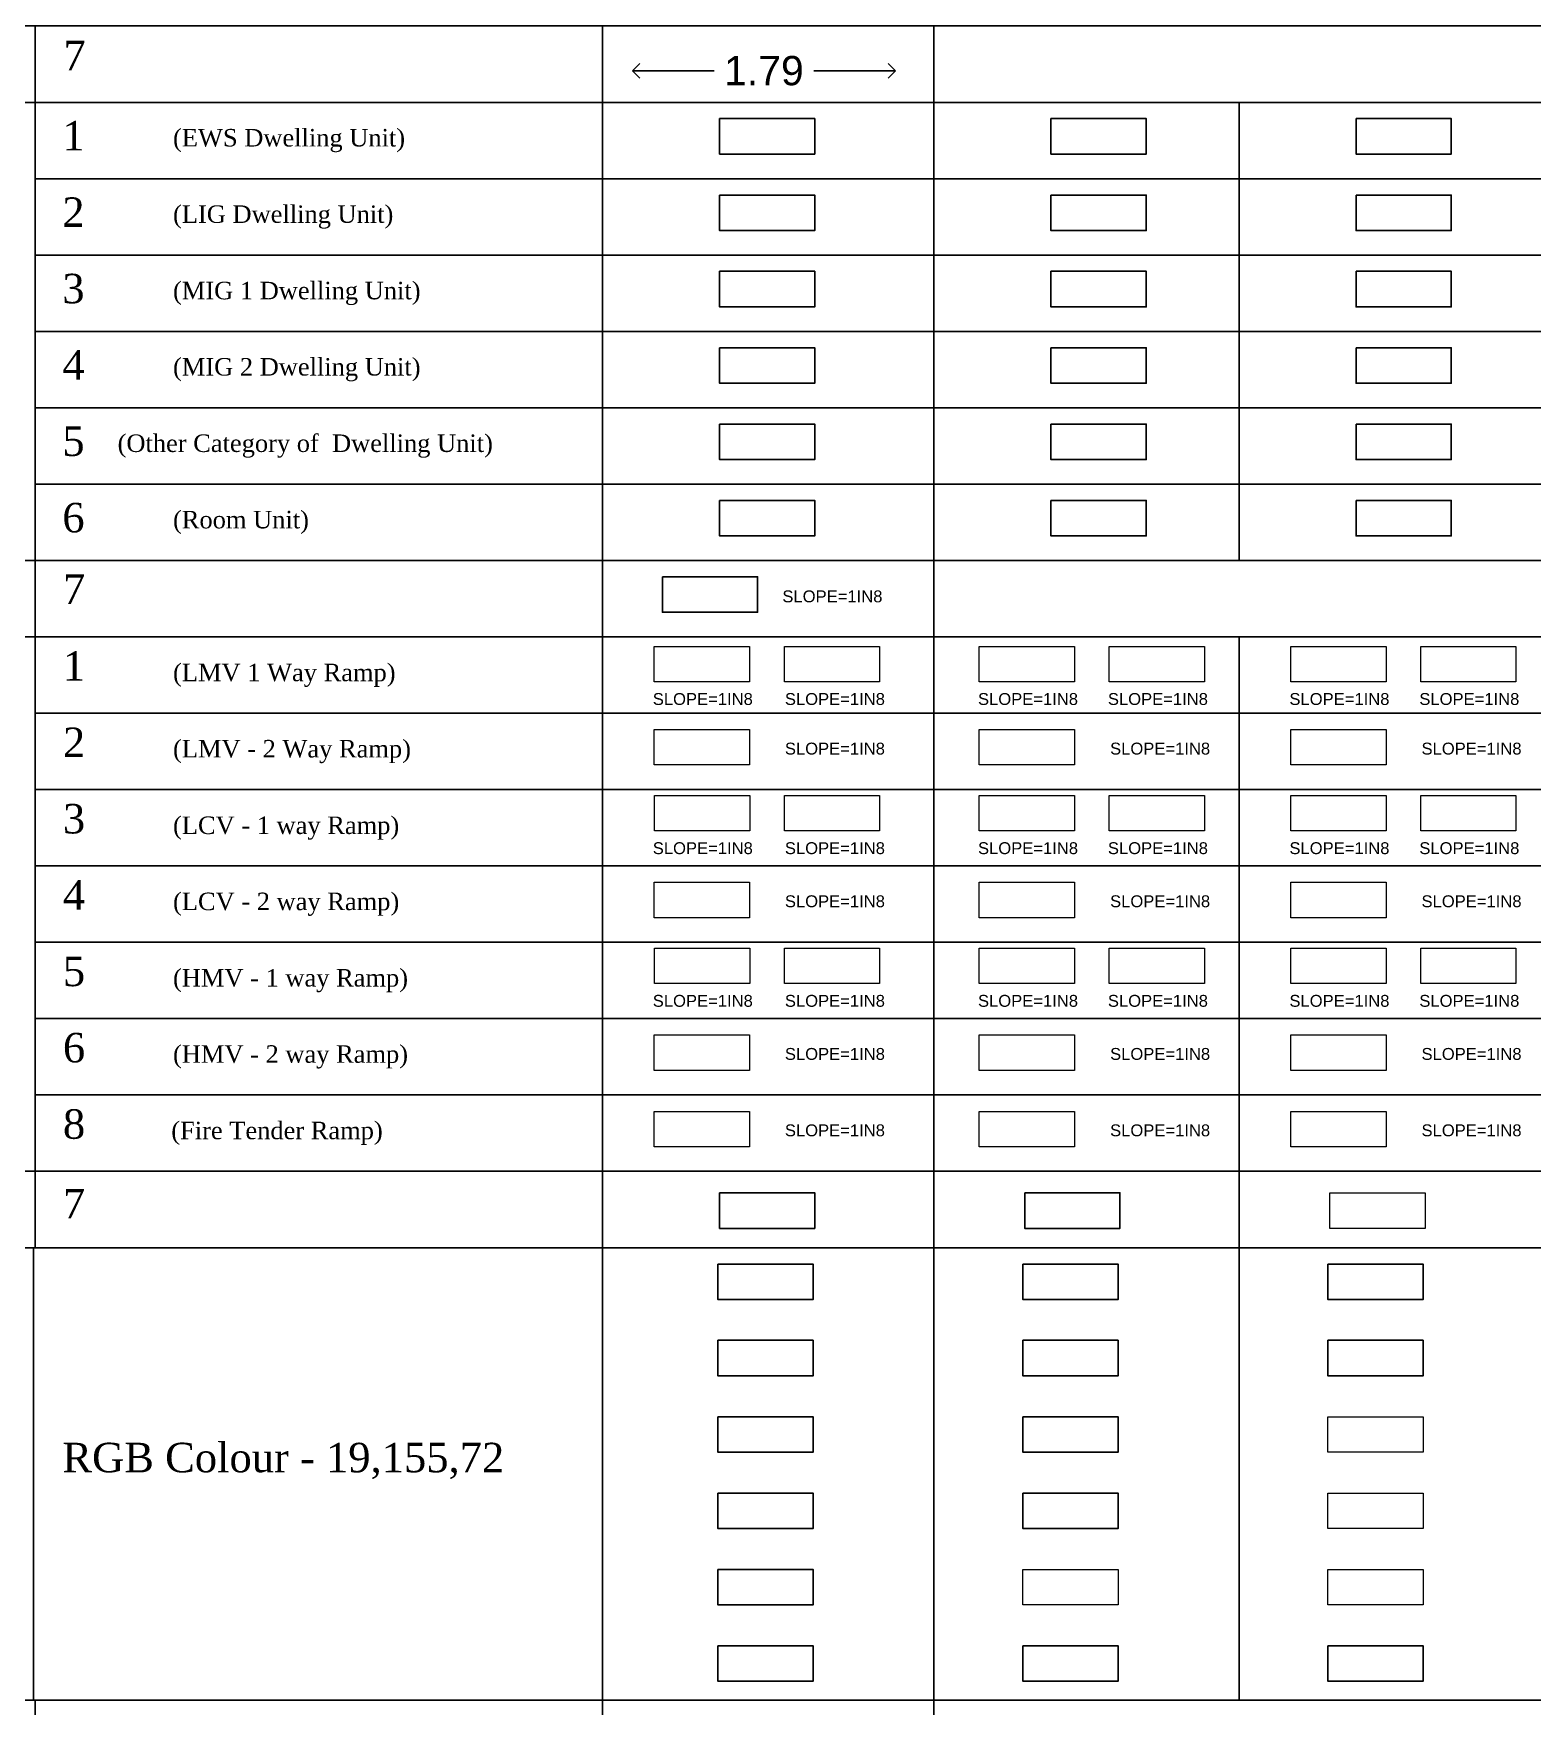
# Model space of a CAD drawing. Header units: millimetres. Extents: x -9481 to -9286, y 28723 to 28853.
# Drawn here: x -9461.74 to -9451.52, y 28777.19 to 28788.59 of the extents above; entities that cross this region are included whole.
import ezdxf

# ---------------------------------------------------------------- set-up
doc = ezdxf.new("R2010")
doc.units = ezdxf.units.MM
doc.header["$PDMODE"] = 34
doc.header["$PDSIZE"] = -15
doc.linetypes.add('CONTINULUS', pattern=[0])
for name, color, linetype, plot in [('BLK_1_DA_RAMP_1', 7, 'Continuous', False), ('BLK_1_FLR_0_ROOM_6_LIGHT_VENTILATION_6', 7, 'Continuous', False), ('BLK_1_FLR_1_ROOM_4_LIGHT_VENTILATION_4', 25, 'Continuous', False), ('BLK_1_FLR_1_ROOM_6_LIGHT_VENTILATION_6', 7, 'Continuous', False), ('BLK_1_FLR_2_ROOM_2_LIGHT_VENTILATION_2', 25, 'Continuous', False), ('BLK_1_FLR_2_ROOM_6_LIGHT_VENTILATION_6', 7, 'Continuous', False)]:
    doc.layers.add(name, color=color, linetype=linetype, plot=plot)
for name, color, linetype in [('BLK_1_FLR_0_COURTYARD_INNER', 7, 'Continuous'), ('BLK_1_FLR_0_ROOM_1_LIGHT_VENTILATION_1', 7, 'Continuous'), ('BLK_1_FLR_0_ROOM_2_LIGHT_VENTILATION_2', 7, 'Continuous'), ('BLK_1_FLR_0_ROOM_3_LIGHT_VENTILATION_3', 7, 'Continuous'), ('BLK_1_FLR_0_ROOM_4_LIGHT_VENTILATION_4', 7, 'Continuous'), ('BLK_1_FLR_0_ROOM_5_LIGHT_VENTILATION_5', 7, 'Continuous'), ('BLK_1_FLR_0_UNITFA', 7, 'Continuous'), ('BLK_1_FLR_1_COURTYARD_INNER', 7, 'Continuous'), ('BLK_1_FLR_1_ROOM_1_LIGHT_VENTILATION_1', 7, 'Continuous'), ('BLK_1_FLR_1_ROOM_2_LIGHT_VENTILATION_2', 7, 'Continuous'), ('BLK_1_FLR_1_ROOM_3_LIGHT_VENTILATION_3', 7, 'Continuous'), ('BLK_1_FLR_1_UNITFA', 7, 'Continuous'), ('BLK_1_FLR_2_ROOM_1_LIGHT_VENTILATION_1', 7, 'Continuous'), ('BLK_1_FLR_2_UNITFA', 7, 'Continuous'), ('DIST_EXIT', 7, 'Continuous')]:
    doc.layers.add(name, color=color, linetype=linetype)
for name, color, linetype, lineweight in [('BLK_1_FLR_0_VEHICLERAMP_1', 7, 'Continuous', 0), ('BLK_1_FLR_0_VEHICLERAMP_2', 7, 'Continuous', 0), ('BLK_1_FLR_1_ROOM_5_LIGHT_VENTILATION_5', 7, 'Continuous', 0), ('BLK_1_FLR_1_VEHICLERAMP_1', 7, 'Continuous', 0), ('BLK_1_FLR_1_VEHICLERAMP_2', 7, 'Continuous', 0), ('BLK_1_FLR_2_COURTYARD_INNER', 7, 'Continuous', 0), ('BLK_1_FLR_2_ROOM_3_LIGHT_VENTILATION_3', 9, 'Continuous', 20), ('BLK_1_FLR_2_ROOM_4_LIGHT_VENTILATION_4', 9, 'Continuous', 20), ('BLK_1_FLR_2_ROOM_5_LIGHT_VENTILATION_5', 7, 'Continuous', 0), ('BLK_1_FLR_2_VEHICLERAMP_1', 7, 'Continuous', 0), ('BLK_1_FLR_2_VEHICLERAMP_2', 7, 'Continuous', 0), ('PLAN', 7, 'Continuous', 40)]:
    doc.layers.add(name, color=color, linetype=linetype, lineweight=lineweight)
doc.styles.add('Arial', font='arial.ttf', dxfattribs={"height": 0.2})
doc.styles.add('MtXpl_Georgia', font='georgiab.ttf')
doc.styles.get("Standard").update_dxf_attribs({"font": 'arial.ttf', "height": 0.25})
doc.styles.add('style2', font='arial.ttf', dxfattribs={"height": 0.3})
doc.dimstyles.new('INT DIM', dxfattribs={"dimtxt": 0.3, "dimasz": 0.1, "dimexe": 0.18, "dimexo": 0.0625, "dimgap": 0.09, "dimtad": 0, "dimzin": 0, "dimdsep": 46, "dimtxsty": 'style2', "dimblk": 'OPEN90', "dimcen": 0.09, "dimse1": 1, "dimse2": 1, "dimclrd": 250, "dimclrt": 256, "dimadec": 0, "dimazin": 0, "dimtfac": 1, "dimtofl": 0, "dimtmove": 0, "dimatfit": 3, "dimfxl": 0.18, "dimtolj": 1, "dimtzin": 0, "dimlwd": -1, "dimarcsym": 0})

# ---------------------------------------------------------------- blocks, each defined once
blk = doc.blocks.new('_Open90')
at = {"layer": 'PLAN', "color": 0, "lineweight": -2}
for p, q in [((0, 0), (-1, 0)), ((-0.5, 0.5), (0, 0)), ((0, 0), (-0.5, -0.5))]:
    blk.add_line(p, q, dxfattribs=at)
blk = doc.blocks.new('*D36')
at = {"layer": 'Defpoints', "color": 0, "linetype": 'CONTINULUS', "ltscale": 0.05, "transparency": 16777216}
for p in [(-9457.659, 28788.476), (-9455.864, 28788.476), (-9455.864, 28788.34)]:
    blk.add_point(p, dxfattribs=at)
at = {"layer": 'DIST_EXIT', "color": 250, "ltscale": 0.05, "transparency": 16777216}
for p, q in [((-9457.559, 28788.34), (-9457.102, 28788.34)), ((-9455.964, 28788.34), (-9456.421, 28788.34))]:
    blk.add_line(p, q, dxfattribs=at)
at = {"layer": 'DIST_EXIT', "color": 250, "linetype": 'CONTINULUS', "ltscale": 0.05, "transparency": 16777216, "xscale": 0.1, "yscale": 0.1, "zscale": 0.1, "rotation": 180}
blk.add_blockref('_Open90', (-9457.659, 28788.34), dxfattribs=at)
at = {"layer": 'DIST_EXIT', "color": 250, "linetype": 'CONTINULUS', "ltscale": 0.05, "transparency": 16777216, "xscale": 0.1, "yscale": 0.1, "zscale": 0.1}
blk.add_blockref('_Open90', (-9455.864, 28788.34), dxfattribs=at)
at = {"layer": 'DIST_EXIT', "linetype": 'CONTINULUS', "ltscale": 0.05, "transparency": 16777216, "insert": (-9456.762, 28788.34), "char_height": 0.2, "attachment_point": 5, "style": 'Arial', "bg_fill": 3, "box_fill_scale": 1.1, "bg_fill_color": 256, "bg_fill_true_color": 13158600, "bg_fill_transparency": 0}
blk.add_mtext('\\A1;1.79', dxfattribs=at)

msp = doc.modelspace()

# ---------------------------------------------------------------- linework, layer by layer
for p, q in [((-9461.732, 28788.646), (-9461.732, 28788.124)), ((-9457.862, 28788.646), (-9457.862, 28788.125)), ((-9455.602, 28788.646), (-9455.602, 28788.125)), ((-9461.732, 28788.125), (-9461.732, 28785.001)), ((-9457.862, 28788.125), (-9457.862, 28787.604)), ((-9455.602, 28788.125), (-9455.602, 28787.604)), ((-9453.521, 28788.125), (-9453.521, 28787.604)), ((-9457.862, 28787.604), (-9457.862, 28787.084)), ((-9455.602, 28787.604), (-9455.602, 28787.084)), ((-9453.521, 28787.604), (-9453.521, 28787.084)), ((-9457.862, 28787.084), (-9457.862, 28786.563)), ((-9455.602, 28787.084), (-9455.602, 28786.563)), ((-9453.521, 28787.084), (-9453.521, 28786.563)), ((-9457.862, 28786.563), (-9457.862, 28786.042)), ((-9455.602, 28786.563), (-9455.602, 28786.042)), ((-9453.521, 28786.563), (-9453.521, 28786.042)), ((-9457.862, 28786.042), (-9457.862, 28785.522)), ((-9455.602, 28786.042), (-9455.602, 28785.522)), ((-9453.521, 28786.042), (-9453.521, 28785.522)), ((-9457.862, 28785.522), (-9457.862, 28785.001)), ((-9455.602, 28785.522), (-9455.602, 28785.001)), ((-9453.521, 28785.522), (-9453.521, 28785.001)), ((-9461.732, 28785.001), (-9461.732, 28784.479)), ((-9457.862, 28785.001), (-9457.862, 28784.481)), ((-9455.602, 28785.001), (-9455.602, 28784.481)), ((-9461.732, 28784.481), (-9461.732, 28783.958)), ((-9457.862, 28784.481), (-9457.862, 28783.96)), ((-9455.602, 28784.481), (-9455.602, 28783.96)), ((-9453.521, 28784.481), (-9453.521, 28783.96)), ((-9461.732, 28783.96), (-9461.732, 28783.438)), ((-9457.862, 28783.96), (-9457.862, 28783.439)), ((-9455.602, 28783.96), (-9455.602, 28783.439)), ((-9453.521, 28783.96), (-9453.521, 28783.439)), ((-9461.732, 28783.439), (-9461.732, 28782.917)), ((-9457.862, 28783.439), (-9457.862, 28782.919)), ((-9455.602, 28783.439), (-9455.602, 28782.919)), ((-9453.521, 28783.439), (-9453.521, 28782.919)), ((-9461.732, 28782.919), (-9461.732, 28782.396)), ((-9457.862, 28782.919), (-9457.862, 28782.398)), ((-9455.602, 28782.919), (-9455.602, 28782.398)), ((-9453.521, 28782.919), (-9453.521, 28782.398)), ((-9461.732, 28782.398), (-9461.732, 28781.876)), ((-9457.862, 28782.398), (-9457.862, 28781.877)), ((-9455.602, 28782.398), (-9455.602, 28781.877)), ((-9453.521, 28782.398), (-9453.521, 28781.877)), ((-9461.732, 28781.877), (-9461.732, 28781.355)), ((-9457.862, 28781.877), (-9457.862, 28781.357)), ((-9455.602, 28781.877), (-9455.602, 28781.357)), ((-9453.521, 28781.877), (-9453.521, 28781.357)), ((-9461.732, 28781.357), (-9461.732, 28780.834)), ((-9457.862, 28781.357), (-9457.862, 28780.836)), ((-9455.602, 28781.357), (-9455.602, 28780.836)), ((-9453.521, 28781.357), (-9453.521, 28780.836)), ((-9461.732, 28780.836), (-9461.732, 28780.314)), ((-9457.862, 28780.836), (-9457.862, 28780.315)), ((-9455.602, 28780.836), (-9455.602, 28780.315)), ((-9453.521, 28780.836), (-9453.521, 28780.315)), ((-9461.744, 28780.315), (-9461.744, 28777.23)), ((-9457.862, 28780.315), (-9457.862, 28777.23)), ((-9455.602, 28780.315), (-9455.602, 28779.795)), ((-9455.602, 28780.315), (-9455.602, 28777.23)), ((-9453.521, 28780.315), (-9453.521, 28779.795)), ((-9453.521, 28780.315), (-9453.521, 28777.23)), ((-9455.602, 28779.795), (-9455.602, 28779.274)), ((-9453.521, 28779.795), (-9453.521, 28779.274)), ((-9461.732, 28777.23), (-9461.732, 28776.708)), ((-9457.862, 28777.23), (-9457.862, 28776.709)), ((-9455.602, 28777.23), (-9455.602, 28776.709))]:
    msp.add_line(p, q)
for points in [[(-9481.258, 28788.646), (-9442.23, 28788.646), (-9442.23, 28788.125), (-9481.258, 28788.125), (-9481.258, 28788.646)], [(-9481.258, 28785.001), (-9442.23, 28785.001), (-9442.23, 28784.481), (-9481.258, 28784.481), (-9481.258, 28785.001)], [(-9481.258, 28780.315), (-9481.258, 28780.836), (-9442.23, 28780.836), (-9442.23, 28780.315)], [(-9481.258, 28780.315), (-9442.23, 28780.315), (-9442.23, 28777.23), (-9481.258, 28777.23)], [(-9481.258, 28777.23), (-9442.23, 28777.23), (-9442.23, 28776.709), (-9481.258, 28776.709), (-9481.258, 28777.23)]]:
    msp.add_lwpolyline(points, close=True)
for points in [[(-9481.258, 28785.001), (-9481.258, 28788.125), (-9442.23, 28788.125), (-9442.23, 28787.604), (-9461.732, 28787.604)], [(-9461.732, 28787.604), (-9442.23, 28787.604), (-9442.23, 28787.084), (-9461.732, 28787.084)], [(-9461.732, 28787.084), (-9442.23, 28787.084), (-9442.23, 28786.563), (-9461.732, 28786.563)], [(-9461.732, 28786.563), (-9442.23, 28786.563), (-9442.23, 28786.042), (-9461.732, 28786.042)], [(-9461.732, 28786.042), (-9442.23, 28786.042), (-9442.23, 28785.522), (-9461.732, 28785.522)], [(-9461.732, 28785.522), (-9442.23, 28785.522), (-9442.23, 28785.001), (-9481.258, 28785.001)], [(-9481.258, 28783.96), (-9481.258, 28784.481), (-9442.23, 28784.481), (-9442.23, 28783.96), (-9461.732, 28783.96)], [(-9461.732, 28783.96), (-9442.23, 28783.96), (-9442.23, 28783.439), (-9461.732, 28783.439)], [(-9461.732, 28783.439), (-9442.23, 28783.439), (-9442.23, 28782.919), (-9461.732, 28782.919)], [(-9461.732, 28782.919), (-9442.23, 28782.919), (-9442.23, 28782.398), (-9461.732, 28782.398)], [(-9461.732, 28782.398), (-9442.23, 28782.398), (-9442.23, 28781.877), (-9461.732, 28781.877)], [(-9461.732, 28781.877), (-9442.23, 28781.877), (-9442.23, 28781.357), (-9461.732, 28781.357)], [(-9461.732, 28781.357), (-9442.23, 28781.357), (-9442.23, 28780.836), (-9481.258, 28780.836), (-9481.258, 28781.357), (-9481.258, 28781.357)]]:
    msp.add_lwpolyline(points)
at = {"layer": 'BLK_1_DA_RAMP_1'}
msp.add_lwpolyline([(-9457.454, 28784.89), (-9456.805, 28784.89), (-9456.805, 28784.648), (-9457.454, 28784.648)], close=True, dxfattribs=at)
at = {"layer": 'BLK_1_FLR_0_COURTYARD_INNER', "color": 7}
msp.add_lwpolyline([(-9457.064, 28780.69), (-9456.415, 28780.69), (-9456.415, 28780.447), (-9457.064, 28780.447)], close=True, dxfattribs=at)
at = {"layer": 'BLK_1_FLR_0_ROOM_1_LIGHT_VENTILATION_1', "color": 114}
msp.add_lwpolyline([(-9457.076, 28780.204), (-9456.427, 28780.204), (-9456.427, 28779.962), (-9457.076, 28779.962)], close=True, dxfattribs=at)
at = {"layer": 'BLK_1_FLR_0_ROOM_2_LIGHT_VENTILATION_2', "color": 114}
msp.add_lwpolyline([(-9457.076, 28779.684), (-9456.427, 28779.684), (-9456.427, 28779.441), (-9457.076, 28779.441)], close=True, dxfattribs=at)
at = {"layer": 'BLK_1_FLR_0_ROOM_3_LIGHT_VENTILATION_3', "color": 114}
msp.add_lwpolyline([(-9457.076, 28779.163), (-9456.427, 28779.163), (-9456.427, 28778.921), (-9457.076, 28778.921)], close=True, dxfattribs=at)
at = {"layer": 'BLK_1_FLR_0_ROOM_4_LIGHT_VENTILATION_4', "color": 114}
msp.add_lwpolyline([(-9457.076, 28778.642), (-9456.427, 28778.642), (-9456.427, 28778.4), (-9457.076, 28778.4)], close=True, dxfattribs=at)
at = {"layer": 'BLK_1_FLR_0_ROOM_5_LIGHT_VENTILATION_5', "color": 114}
msp.add_lwpolyline([(-9457.076, 28778.122), (-9456.427, 28778.122), (-9456.427, 28777.879), (-9457.076, 28777.879)], close=True, dxfattribs=at)
at = {"layer": 'BLK_1_FLR_0_ROOM_6_LIGHT_VENTILATION_6', "color": 114}
msp.add_lwpolyline([(-9457.076, 28777.601), (-9456.427, 28777.601), (-9456.427, 28777.359), (-9457.076, 28777.359)], close=True, dxfattribs=at)
at = {"layer": 'BLK_1_FLR_0_UNITFA', "color": 1}
msp.add_lwpolyline([(-9457.064, 28788.014), (-9456.415, 28788.014), (-9456.415, 28787.772), (-9457.064, 28787.772)], close=True, dxfattribs=at)
at = {"layer": 'BLK_1_FLR_0_UNITFA', "color": 2}
msp.add_lwpolyline([(-9457.064, 28787.493), (-9456.415, 28787.493), (-9456.415, 28787.251), (-9457.064, 28787.251)], close=True, dxfattribs=at)
at = {"layer": 'BLK_1_FLR_0_UNITFA', "color": 3}
msp.add_lwpolyline([(-9457.064, 28786.973), (-9456.415, 28786.973), (-9456.415, 28786.73), (-9457.064, 28786.73)], close=True, dxfattribs=at)
at = {"layer": 'BLK_1_FLR_0_UNITFA', "color": 4}
msp.add_lwpolyline([(-9457.064, 28786.452), (-9456.415, 28786.452), (-9456.415, 28786.21), (-9457.064, 28786.21)], close=True, dxfattribs=at)
at = {"layer": 'BLK_1_FLR_0_UNITFA', "color": 5}
msp.add_lwpolyline([(-9457.064, 28785.931), (-9456.415, 28785.931), (-9456.415, 28785.689), (-9457.064, 28785.689)], close=True, dxfattribs=at)
at = {"layer": 'BLK_1_FLR_0_UNITFA', "color": 6}
msp.add_lwpolyline([(-9457.064, 28785.411), (-9456.415, 28785.411), (-9456.415, 28785.169), (-9457.064, 28785.169)], close=True, dxfattribs=at)
at = {"layer": 'BLK_1_FLR_0_VEHICLERAMP_1', "color": 1}
msp.add_lwpolyline([(-9457.51, 28784.415), (-9456.861, 28784.415), (-9456.861, 28784.173), (-9457.51, 28784.173)], close=True, dxfattribs=at)
at = {"layer": 'BLK_1_FLR_0_VEHICLERAMP_1', "color": 2}
msp.add_lwpolyline([(-9457.51, 28783.849), (-9456.861, 28783.849), (-9456.861, 28783.607), (-9457.51, 28783.607)], close=True, dxfattribs=at)
at = {"layer": 'BLK_1_FLR_0_VEHICLERAMP_1', "color": 3}
msp.add_lwpolyline([(-9457.508, 28783.399), (-9456.859, 28783.399), (-9456.859, 28783.157), (-9457.508, 28783.157)], close=True, dxfattribs=at)
at = {"layer": 'BLK_1_FLR_0_VEHICLERAMP_1', "color": 4}
msp.add_lwpolyline([(-9457.51, 28782.807), (-9456.861, 28782.807), (-9456.861, 28782.565), (-9457.51, 28782.565)], close=True, dxfattribs=at)
at = {"layer": 'BLK_1_FLR_0_VEHICLERAMP_1', "color": 5}
msp.add_lwpolyline([(-9457.508, 28782.358), (-9456.859, 28782.358), (-9456.859, 28782.116), (-9457.508, 28782.116)], close=True, dxfattribs=at)
at = {"layer": 'BLK_1_FLR_0_VEHICLERAMP_1', "color": 6}
msp.add_lwpolyline([(-9457.51, 28781.766), (-9456.861, 28781.766), (-9456.861, 28781.524), (-9457.51, 28781.524)], close=True, dxfattribs=at)
at = {"layer": 'BLK_1_FLR_0_VEHICLERAMP_1', "color": 8}
msp.add_lwpolyline([(-9457.51, 28781.245), (-9456.861, 28781.245), (-9456.861, 28781.003), (-9457.51, 28781.003)], close=True, dxfattribs=at)
at = {"layer": 'BLK_1_FLR_0_VEHICLERAMP_2', "color": 1, "linetype": 'CONTINULUS', "ltscale": 0.05}
msp.add_lwpolyline([(-9456.622, 28784.415), (-9455.973, 28784.415), (-9455.973, 28784.173), (-9456.622, 28784.173)], close=True, dxfattribs=at)
at = {"layer": 'BLK_1_FLR_0_VEHICLERAMP_2', "color": 3, "linetype": 'CONTINULUS', "ltscale": 0.05}
msp.add_lwpolyline([(-9456.622, 28783.399), (-9455.973, 28783.399), (-9455.973, 28783.157), (-9456.622, 28783.157)], close=True, dxfattribs=at)
at = {"layer": 'BLK_1_FLR_0_VEHICLERAMP_2', "color": 5, "linetype": 'CONTINULUS', "ltscale": 0.05}
msp.add_lwpolyline([(-9456.622, 28782.358), (-9455.973, 28782.358), (-9455.973, 28782.116), (-9456.622, 28782.116)], close=True, dxfattribs=at)
at = {"layer": 'BLK_1_FLR_1_COURTYARD_INNER', "color": 7}
msp.add_lwpolyline([(-9454.983, 28780.69), (-9454.334, 28780.69), (-9454.334, 28780.447), (-9454.983, 28780.447)], close=True, dxfattribs=at)
at = {"layer": 'BLK_1_FLR_1_ROOM_1_LIGHT_VENTILATION_1', "color": 114}
msp.add_lwpolyline([(-9454.995, 28780.204), (-9454.346, 28780.204), (-9454.346, 28779.962), (-9454.995, 28779.962)], close=True, dxfattribs=at)
at = {"layer": 'BLK_1_FLR_1_ROOM_2_LIGHT_VENTILATION_2', "color": 114}
msp.add_lwpolyline([(-9454.995, 28779.684), (-9454.346, 28779.684), (-9454.346, 28779.441), (-9454.995, 28779.441)], close=True, dxfattribs=at)
at = {"layer": 'BLK_1_FLR_1_ROOM_3_LIGHT_VENTILATION_3', "color": 114}
msp.add_lwpolyline([(-9454.995, 28779.163), (-9454.346, 28779.163), (-9454.346, 28778.921), (-9454.995, 28778.921)], close=True, dxfattribs=at)
at = {"layer": 'BLK_1_FLR_1_ROOM_4_LIGHT_VENTILATION_4', "color": 114}
msp.add_lwpolyline([(-9454.995, 28778.642), (-9454.346, 28778.642), (-9454.346, 28778.4), (-9454.995, 28778.4)], close=True, dxfattribs=at)
at = {"layer": 'BLK_1_FLR_1_ROOM_5_LIGHT_VENTILATION_5', "color": 114}
msp.add_lwpolyline([(-9454.995, 28778.122), (-9454.346, 28778.122), (-9454.346, 28777.879), (-9454.995, 28777.879)], close=True, dxfattribs=at)
at = {"layer": 'BLK_1_FLR_1_ROOM_6_LIGHT_VENTILATION_6', "color": 114}
msp.add_lwpolyline([(-9454.995, 28777.601), (-9454.346, 28777.601), (-9454.346, 28777.359), (-9454.995, 28777.359)], close=True, dxfattribs=at)
at = {"layer": 'BLK_1_FLR_1_UNITFA', "color": 1}
msp.add_lwpolyline([(-9454.804, 28788.014), (-9454.154, 28788.014), (-9454.154, 28787.772), (-9454.804, 28787.772)], close=True, dxfattribs=at)
at = {"layer": 'BLK_1_FLR_1_UNITFA', "color": 2}
msp.add_lwpolyline([(-9454.804, 28787.493), (-9454.154, 28787.493), (-9454.154, 28787.251), (-9454.804, 28787.251)], close=True, dxfattribs=at)
at = {"layer": 'BLK_1_FLR_1_UNITFA', "color": 3}
msp.add_lwpolyline([(-9454.804, 28786.973), (-9454.154, 28786.973), (-9454.154, 28786.73), (-9454.804, 28786.73)], close=True, dxfattribs=at)
at = {"layer": 'BLK_1_FLR_1_UNITFA', "color": 4}
msp.add_lwpolyline([(-9454.804, 28786.452), (-9454.154, 28786.452), (-9454.154, 28786.21), (-9454.804, 28786.21)], close=True, dxfattribs=at)
at = {"layer": 'BLK_1_FLR_1_UNITFA', "color": 5}
msp.add_lwpolyline([(-9454.804, 28785.931), (-9454.154, 28785.931), (-9454.154, 28785.689), (-9454.804, 28785.689)], close=True, dxfattribs=at)
at = {"layer": 'BLK_1_FLR_1_UNITFA', "color": 6}
msp.add_lwpolyline([(-9454.804, 28785.411), (-9454.154, 28785.411), (-9454.154, 28785.169), (-9454.804, 28785.169)], close=True, dxfattribs=at)
at = {"layer": 'BLK_1_FLR_1_VEHICLERAMP_1', "color": 1}
msp.add_lwpolyline([(-9455.293, 28784.415), (-9454.644, 28784.415), (-9454.644, 28784.173), (-9455.293, 28784.173)], close=True, dxfattribs=at)
at = {"layer": 'BLK_1_FLR_1_VEHICLERAMP_1', "color": 2}
msp.add_lwpolyline([(-9455.293, 28783.849), (-9454.644, 28783.849), (-9454.644, 28783.607), (-9455.293, 28783.607)], close=True, dxfattribs=at)
at = {"layer": 'BLK_1_FLR_1_VEHICLERAMP_1', "color": 3}
msp.add_lwpolyline([(-9455.293, 28783.399), (-9454.644, 28783.399), (-9454.644, 28783.157), (-9455.293, 28783.157)], close=True, dxfattribs=at)
at = {"layer": 'BLK_1_FLR_1_VEHICLERAMP_1', "color": 4}
msp.add_lwpolyline([(-9455.293, 28782.807), (-9454.644, 28782.807), (-9454.644, 28782.565), (-9455.293, 28782.565)], close=True, dxfattribs=at)
at = {"layer": 'BLK_1_FLR_1_VEHICLERAMP_1', "color": 5}
msp.add_lwpolyline([(-9455.293, 28782.358), (-9454.644, 28782.358), (-9454.644, 28782.116), (-9455.293, 28782.116)], close=True, dxfattribs=at)
at = {"layer": 'BLK_1_FLR_1_VEHICLERAMP_1', "color": 6}
msp.add_lwpolyline([(-9455.293, 28781.766), (-9454.644, 28781.766), (-9454.644, 28781.524), (-9455.293, 28781.524)], close=True, dxfattribs=at)
at = {"layer": 'BLK_1_FLR_1_VEHICLERAMP_1', "color": 8}
msp.add_lwpolyline([(-9455.293, 28781.245), (-9454.644, 28781.245), (-9454.644, 28781.003), (-9455.293, 28781.003)], close=True, dxfattribs=at)
at = {"layer": 'BLK_1_FLR_1_VEHICLERAMP_2', "color": 1, "linetype": 'CONTINULUS', "ltscale": 0.05}
msp.add_lwpolyline([(-9454.407, 28784.415), (-9453.758, 28784.415), (-9453.758, 28784.173), (-9454.407, 28784.173)], close=True, dxfattribs=at)
at = {"layer": 'BLK_1_FLR_1_VEHICLERAMP_2', "color": 3, "linetype": 'CONTINULUS', "ltscale": 0.05}
msp.add_lwpolyline([(-9454.407, 28783.399), (-9453.758, 28783.399), (-9453.758, 28783.157), (-9454.407, 28783.157)], close=True, dxfattribs=at)
at = {"layer": 'BLK_1_FLR_1_VEHICLERAMP_2', "color": 5, "linetype": 'CONTINULUS', "ltscale": 0.05}
msp.add_lwpolyline([(-9454.407, 28782.358), (-9453.758, 28782.358), (-9453.758, 28782.116), (-9454.407, 28782.116)], close=True, dxfattribs=at)
at = {"layer": 'BLK_1_FLR_2_COURTYARD_INNER', "color": 7}
msp.add_lwpolyline([(-9452.903, 28780.69), (-9452.253, 28780.69), (-9452.253, 28780.447), (-9452.903, 28780.447)], close=True, dxfattribs=at)
at = {"layer": 'BLK_1_FLR_2_ROOM_1_LIGHT_VENTILATION_1', "color": 114}
msp.add_lwpolyline([(-9452.915, 28780.204), (-9452.266, 28780.204), (-9452.266, 28779.962), (-9452.915, 28779.962)], close=True, dxfattribs=at)
at = {"layer": 'BLK_1_FLR_2_ROOM_2_LIGHT_VENTILATION_2', "color": 114}
msp.add_lwpolyline([(-9452.915, 28779.684), (-9452.266, 28779.684), (-9452.266, 28779.441), (-9452.915, 28779.441)], close=True, dxfattribs=at)
at = {"layer": 'BLK_1_FLR_2_ROOM_3_LIGHT_VENTILATION_3', "color": 114}
msp.add_lwpolyline([(-9452.915, 28779.163), (-9452.266, 28779.163), (-9452.266, 28778.921), (-9452.915, 28778.921)], close=True, dxfattribs=at)
at = {"layer": 'BLK_1_FLR_2_ROOM_4_LIGHT_VENTILATION_4', "color": 114}
msp.add_lwpolyline([(-9452.915, 28778.642), (-9452.266, 28778.642), (-9452.266, 28778.4), (-9452.915, 28778.4)], close=True, dxfattribs=at)
at = {"layer": 'BLK_1_FLR_2_ROOM_5_LIGHT_VENTILATION_5', "color": 114}
msp.add_lwpolyline([(-9452.915, 28778.122), (-9452.266, 28778.122), (-9452.266, 28777.879), (-9452.915, 28777.879)], close=True, dxfattribs=at)
at = {"layer": 'BLK_1_FLR_2_ROOM_6_LIGHT_VENTILATION_6', "color": 114}
msp.add_lwpolyline([(-9452.915, 28777.601), (-9452.266, 28777.601), (-9452.266, 28777.359), (-9452.915, 28777.359)], close=True, dxfattribs=at)
at = {"layer": 'BLK_1_FLR_2_UNITFA', "color": 1}
msp.add_lwpolyline([(-9452.723, 28788.014), (-9452.074, 28788.014), (-9452.074, 28787.772), (-9452.723, 28787.772)], close=True, dxfattribs=at)
at = {"layer": 'BLK_1_FLR_2_UNITFA', "color": 2}
msp.add_lwpolyline([(-9452.723, 28787.493), (-9452.074, 28787.493), (-9452.074, 28787.251), (-9452.723, 28787.251)], close=True, dxfattribs=at)
at = {"layer": 'BLK_1_FLR_2_UNITFA', "color": 3}
msp.add_lwpolyline([(-9452.723, 28786.973), (-9452.074, 28786.973), (-9452.074, 28786.73), (-9452.723, 28786.73)], close=True, dxfattribs=at)
at = {"layer": 'BLK_1_FLR_2_UNITFA', "color": 4}
msp.add_lwpolyline([(-9452.723, 28786.452), (-9452.074, 28786.452), (-9452.074, 28786.21), (-9452.723, 28786.21)], close=True, dxfattribs=at)
at = {"layer": 'BLK_1_FLR_2_UNITFA', "color": 5}
msp.add_lwpolyline([(-9452.723, 28785.931), (-9452.074, 28785.931), (-9452.074, 28785.689), (-9452.723, 28785.689)], close=True, dxfattribs=at)
at = {"layer": 'BLK_1_FLR_2_UNITFA', "color": 6}
msp.add_lwpolyline([(-9452.723, 28785.411), (-9452.074, 28785.411), (-9452.074, 28785.169), (-9452.723, 28785.169)], close=True, dxfattribs=at)
at = {"layer": 'BLK_1_FLR_2_VEHICLERAMP_1', "color": 1}
msp.add_lwpolyline([(-9453.168, 28784.415), (-9452.519, 28784.415), (-9452.519, 28784.173), (-9453.168, 28784.173)], close=True, dxfattribs=at)
at = {"layer": 'BLK_1_FLR_2_VEHICLERAMP_1', "color": 2}
msp.add_lwpolyline([(-9453.168, 28783.849), (-9452.519, 28783.849), (-9452.519, 28783.607), (-9453.168, 28783.607)], close=True, dxfattribs=at)
at = {"layer": 'BLK_1_FLR_2_VEHICLERAMP_1', "color": 3}
msp.add_lwpolyline([(-9453.168, 28783.399), (-9452.519, 28783.399), (-9452.519, 28783.157), (-9453.168, 28783.157)], close=True, dxfattribs=at)
at = {"layer": 'BLK_1_FLR_2_VEHICLERAMP_1', "color": 4}
msp.add_lwpolyline([(-9453.168, 28782.807), (-9452.519, 28782.807), (-9452.519, 28782.565), (-9453.168, 28782.565)], close=True, dxfattribs=at)
at = {"layer": 'BLK_1_FLR_2_VEHICLERAMP_1', "color": 5}
msp.add_lwpolyline([(-9453.168, 28782.358), (-9452.519, 28782.358), (-9452.519, 28782.116), (-9453.168, 28782.116)], close=True, dxfattribs=at)
at = {"layer": 'BLK_1_FLR_2_VEHICLERAMP_1', "color": 6}
msp.add_lwpolyline([(-9453.168, 28781.766), (-9452.519, 28781.766), (-9452.519, 28781.524), (-9453.168, 28781.524)], close=True, dxfattribs=at)
at = {"layer": 'BLK_1_FLR_2_VEHICLERAMP_1', "color": 8}
msp.add_lwpolyline([(-9453.168, 28781.245), (-9452.519, 28781.245), (-9452.519, 28781.003), (-9453.168, 28781.003)], close=True, dxfattribs=at)
at = {"layer": 'BLK_1_FLR_2_VEHICLERAMP_2', "color": 1, "linetype": 'CONTINULUS', "ltscale": 0.05}
msp.add_lwpolyline([(-9452.282, 28784.415), (-9451.633, 28784.415), (-9451.633, 28784.173), (-9452.282, 28784.173)], close=True, dxfattribs=at)
at = {"layer": 'BLK_1_FLR_2_VEHICLERAMP_2', "color": 3, "linetype": 'CONTINULUS', "ltscale": 0.05}
msp.add_lwpolyline([(-9452.282, 28783.399), (-9451.633, 28783.399), (-9451.633, 28783.157), (-9452.282, 28783.157)], close=True, dxfattribs=at)
at = {"layer": 'BLK_1_FLR_2_VEHICLERAMP_2', "color": 5, "linetype": 'CONTINULUS', "ltscale": 0.05}
msp.add_lwpolyline([(-9452.282, 28782.358), (-9451.633, 28782.358), (-9451.633, 28782.116), (-9452.282, 28782.116)], close=True, dxfattribs=at)

# ---------------------------------------------------------------- texts
at = {"linetype": 'CONTINULUS', "style": 'MtXpl_Georgia'}
for s, height, p in [('7', 0.201, (-9461.539, 28788.344)), ('1', 0.201, (-9461.547, 28787.797)), ('(EWS Dwelling Unit)', 0.11941, (-9460.792, 28787.824)), ('2', 0.201, (-9461.547, 28787.276)), ('(LIG Dwelling Unit)', 0.11941, (-9460.792, 28787.303)), ('3', 0.201, (-9461.547, 28786.755)), ('(MIG 1 Dwelling Unit)', 0.11941, (-9460.792, 28786.782)), ('4', 0.201, (-9461.547, 28786.235)), ('(MIG 2 Dwelling Unit)', 0.11941, (-9460.792, 28786.262)), ('5', 0.201, (-9461.547, 28785.714)), ('(Other Category of  Dwelling Unit)', 0.11941, (-9461.17, 28785.741)), ('6', 0.201, (-9461.547, 28785.193)), ('(Room Unit)', 0.11941, (-9460.792, 28785.22)), ('7', 0.201, (-9461.543, 28784.705)), ('1', 0.201, (-9461.543, 28784.182)), ('(LMV 1 Way Ramp)', 0.11941, (-9460.792, 28784.178)), ('2', 0.201, (-9461.543, 28783.661)), ('(LMV - 2 Way Ramp)', 0.11941, (-9460.792, 28783.658)), ('3', 0.201, (-9461.543, 28783.14)), ('(LCV - 1 way Ramp)', 0.11941, (-9460.792, 28783.136)), ('4', 0.201, (-9461.543, 28782.62)), ('(LCV - 2 way Ramp)', 0.11941, (-9460.792, 28782.617)), ('5', 0.201, (-9461.543, 28782.099)), ('(HMV - 1 way Ramp)', 0.11941, (-9460.792, 28782.096)), ('6', 0.201, (-9461.543, 28781.579)), ('(HMV - 2 way Ramp)', 0.11941, (-9460.792, 28781.576)), ('8', 0.201, (-9461.543, 28781.058)), ('(Fire Tender Ramp)', 0.11941, (-9460.804, 28781.055)), ('7', 0.201, (-9461.543, 28780.515)), ('RGB Colour - 19,155,72', 0.20122, (-9461.547, 28778.784))]:
    msp.add_text(s, height=height, dxfattribs=at).set_placement(p)
at = {"layer": 'BLK_1_DA_RAMP_1', "insert": (-9456.636, 28784.797), "char_height": 0.081, "attachment_point": 1}
msp.add_mtext_dynamic_manual_height_columns('SLOPE=1IN8', width=0.42206, gutter_width=0.405, heights=[0], dxfattribs=at)
at = {"layer": 'BLK_1_FLR_0_VEHICLERAMP_1', "color": 1, "insert": (-9457.52, 28784.097), "char_height": 0.081, "attachment_point": 1}
msp.add_mtext_dynamic_manual_height_columns('SLOPE=1IN8', width=0.42206, gutter_width=0.405, heights=[0], dxfattribs=at)
at = {"layer": 'BLK_1_FLR_0_VEHICLERAMP_1', "color": 2, "insert": (-9456.619, 28783.759), "char_height": 0.081, "attachment_point": 1}
msp.add_mtext_dynamic_manual_height_columns('SLOPE=1IN8', width=0.42206, gutter_width=0.405, heights=[0], dxfattribs=at)
at = {"layer": 'BLK_1_FLR_0_VEHICLERAMP_1', "color": 3, "insert": (-9457.52, 28783.08), "char_height": 0.081, "attachment_point": 1}
msp.add_mtext_dynamic_manual_height_columns('SLOPE=1IN8', width=0.42206, gutter_width=0.405, heights=[0], dxfattribs=at)
at = {"layer": 'BLK_1_FLR_0_VEHICLERAMP_1', "color": 4, "insert": (-9456.619, 28782.718), "char_height": 0.081, "attachment_point": 1}
msp.add_mtext_dynamic_manual_height_columns('SLOPE=1IN8', width=0.42206, gutter_width=0.405, heights=[0], dxfattribs=at)
at = {"layer": 'BLK_1_FLR_0_VEHICLERAMP_1', "color": 5, "insert": (-9457.52, 28782.039), "char_height": 0.081, "attachment_point": 1}
msp.add_mtext_dynamic_manual_height_columns('SLOPE=1IN8', width=0.42206, gutter_width=0.405, heights=[0], dxfattribs=at)
at = {"layer": 'BLK_1_FLR_0_VEHICLERAMP_1', "color": 6, "insert": (-9456.619, 28781.677), "char_height": 0.081, "attachment_point": 1}
msp.add_mtext_dynamic_manual_height_columns('SLOPE=1IN8', width=0.42206, gutter_width=0.405, heights=[0], dxfattribs=at)
at = {"layer": 'BLK_1_FLR_0_VEHICLERAMP_1', "color": 8, "insert": (-9456.619, 28781.156), "char_height": 0.081, "attachment_point": 1}
msp.add_mtext_dynamic_manual_height_columns('SLOPE=1IN8', width=0.42206, gutter_width=0.405, heights=[0], dxfattribs=at)
at = {"layer": 'BLK_1_FLR_0_VEHICLERAMP_2', "color": 1, "linetype": 'CONTINULUS', "ltscale": 0.05, "insert": (-9456.619, 28784.097), "char_height": 0.081, "attachment_point": 1}
msp.add_mtext_dynamic_manual_height_columns('SLOPE=1IN8', width=0.42206, gutter_width=0.405, heights=[0], dxfattribs=at)
at = {"layer": 'BLK_1_FLR_0_VEHICLERAMP_2', "color": 3, "linetype": 'CONTINULUS', "ltscale": 0.05, "insert": (-9456.619, 28783.08), "char_height": 0.081, "attachment_point": 1}
msp.add_mtext_dynamic_manual_height_columns('SLOPE=1IN8', width=0.42206, gutter_width=0.405, heights=[0], dxfattribs=at)
at = {"layer": 'BLK_1_FLR_0_VEHICLERAMP_2', "color": 5, "linetype": 'CONTINULUS', "ltscale": 0.05, "insert": (-9456.619, 28782.039), "char_height": 0.081, "attachment_point": 1}
msp.add_mtext_dynamic_manual_height_columns('SLOPE=1IN8', width=0.42206, gutter_width=0.405, heights=[0], dxfattribs=at)
at = {"layer": 'BLK_1_FLR_1_VEHICLERAMP_1', "color": 1, "insert": (-9455.302, 28784.097), "char_height": 0.081, "attachment_point": 1}
msp.add_mtext_dynamic_manual_height_columns('SLOPE=1IN8', width=0.42206, gutter_width=0.405, heights=[0], dxfattribs=at)
at = {"layer": 'BLK_1_FLR_1_VEHICLERAMP_1', "color": 2, "insert": (-9454.401, 28783.759), "char_height": 0.081, "attachment_point": 1}
msp.add_mtext_dynamic_manual_height_columns('SLOPE=1IN8', width=0.42206, gutter_width=0.405, heights=[0], dxfattribs=at)
at = {"layer": 'BLK_1_FLR_1_VEHICLERAMP_1', "color": 3, "insert": (-9455.302, 28783.08), "char_height": 0.081, "attachment_point": 1}
msp.add_mtext_dynamic_manual_height_columns('SLOPE=1IN8', width=0.42206, gutter_width=0.405, heights=[0], dxfattribs=at)
at = {"layer": 'BLK_1_FLR_1_VEHICLERAMP_1', "color": 4, "insert": (-9454.401, 28782.718), "char_height": 0.081, "attachment_point": 1}
msp.add_mtext_dynamic_manual_height_columns('SLOPE=1IN8', width=0.42206, gutter_width=0.405, heights=[0], dxfattribs=at)
at = {"layer": 'BLK_1_FLR_1_VEHICLERAMP_1', "color": 5, "insert": (-9455.302, 28782.039), "char_height": 0.081, "attachment_point": 1}
msp.add_mtext_dynamic_manual_height_columns('SLOPE=1IN8', width=0.42206, gutter_width=0.405, heights=[0], dxfattribs=at)
at = {"layer": 'BLK_1_FLR_1_VEHICLERAMP_1', "color": 6, "insert": (-9454.401, 28781.677), "char_height": 0.081, "attachment_point": 1}
msp.add_mtext_dynamic_manual_height_columns('SLOPE=1IN8', width=0.42206, gutter_width=0.405, heights=[0], dxfattribs=at)
at = {"layer": 'BLK_1_FLR_1_VEHICLERAMP_1', "color": 8, "insert": (-9454.401, 28781.156), "char_height": 0.081, "attachment_point": 1}
msp.add_mtext_dynamic_manual_height_columns('SLOPE=1IN8', width=0.42206, gutter_width=0.405, heights=[0], dxfattribs=at)
at = {"layer": 'BLK_1_FLR_1_VEHICLERAMP_2', "color": 1, "linetype": 'CONTINULUS', "ltscale": 0.05, "insert": (-9454.416, 28784.097), "char_height": 0.081, "attachment_point": 1}
msp.add_mtext_dynamic_manual_height_columns('SLOPE=1IN8', width=0.42206, gutter_width=0.405, heights=[0], dxfattribs=at)
at = {"layer": 'BLK_1_FLR_1_VEHICLERAMP_2', "color": 3, "linetype": 'CONTINULUS', "ltscale": 0.05, "insert": (-9454.416, 28783.08), "char_height": 0.081, "attachment_point": 1}
msp.add_mtext_dynamic_manual_height_columns('SLOPE=1IN8', width=0.42206, gutter_width=0.405, heights=[0], dxfattribs=at)
at = {"layer": 'BLK_1_FLR_1_VEHICLERAMP_2', "color": 5, "linetype": 'CONTINULUS', "ltscale": 0.05, "insert": (-9454.416, 28782.039), "char_height": 0.081, "attachment_point": 1}
msp.add_mtext_dynamic_manual_height_columns('SLOPE=1IN8', width=0.42206, gutter_width=0.405, heights=[0], dxfattribs=at)
at = {"layer": 'BLK_1_FLR_2_VEHICLERAMP_1', "color": 1, "insert": (-9453.178, 28784.097), "char_height": 0.081, "attachment_point": 1}
msp.add_mtext_dynamic_manual_height_columns('SLOPE=1IN8', width=0.42206, gutter_width=0.405, heights=[0], dxfattribs=at)
at = {"layer": 'BLK_1_FLR_2_VEHICLERAMP_1', "color": 2, "insert": (-9452.277, 28783.759), "char_height": 0.081, "attachment_point": 1}
msp.add_mtext_dynamic_manual_height_columns('SLOPE=1IN8', width=0.42206, gutter_width=0.405, heights=[0], dxfattribs=at)
at = {"layer": 'BLK_1_FLR_2_VEHICLERAMP_1', "color": 3, "insert": (-9453.178, 28783.08), "char_height": 0.081, "attachment_point": 1}
msp.add_mtext_dynamic_manual_height_columns('SLOPE=1IN8', width=0.42206, gutter_width=0.405, heights=[0], dxfattribs=at)
at = {"layer": 'BLK_1_FLR_2_VEHICLERAMP_1', "color": 4, "insert": (-9452.277, 28782.718), "char_height": 0.081, "attachment_point": 1}
msp.add_mtext_dynamic_manual_height_columns('SLOPE=1IN8', width=0.42206, gutter_width=0.405, heights=[0], dxfattribs=at)
at = {"layer": 'BLK_1_FLR_2_VEHICLERAMP_1', "color": 5, "insert": (-9453.178, 28782.039), "char_height": 0.081, "attachment_point": 1}
msp.add_mtext_dynamic_manual_height_columns('SLOPE=1IN8', width=0.42206, gutter_width=0.405, heights=[0], dxfattribs=at)
at = {"layer": 'BLK_1_FLR_2_VEHICLERAMP_1', "color": 6, "insert": (-9452.277, 28781.677), "char_height": 0.081, "attachment_point": 1}
msp.add_mtext_dynamic_manual_height_columns('SLOPE=1IN8', width=0.42206, gutter_width=0.405, heights=[0], dxfattribs=at)
at = {"layer": 'BLK_1_FLR_2_VEHICLERAMP_1', "color": 8, "insert": (-9452.277, 28781.156), "char_height": 0.081, "attachment_point": 1}
msp.add_mtext_dynamic_manual_height_columns('SLOPE=1IN8', width=0.42206, gutter_width=0.405, heights=[0], dxfattribs=at)
at = {"layer": 'BLK_1_FLR_2_VEHICLERAMP_2', "color": 1, "linetype": 'CONTINULUS', "ltscale": 0.05, "insert": (-9452.292, 28784.097), "char_height": 0.081, "attachment_point": 1}
msp.add_mtext_dynamic_manual_height_columns('SLOPE=1IN8', width=0.42206, gutter_width=0.405, heights=[0], dxfattribs=at)
at = {"layer": 'BLK_1_FLR_2_VEHICLERAMP_2', "color": 3, "linetype": 'CONTINULUS', "ltscale": 0.05, "insert": (-9452.292, 28783.08), "char_height": 0.081, "attachment_point": 1}
msp.add_mtext_dynamic_manual_height_columns('SLOPE=1IN8', width=0.42206, gutter_width=0.405, heights=[0], dxfattribs=at)
at = {"layer": 'BLK_1_FLR_2_VEHICLERAMP_2', "color": 5, "linetype": 'CONTINULUS', "ltscale": 0.05, "insert": (-9452.292, 28782.039), "char_height": 0.081, "attachment_point": 1}
msp.add_mtext_dynamic_manual_height_columns('SLOPE=1IN8', width=0.42206, gutter_width=0.405, heights=[0], dxfattribs=at)

# ---------------------------------------------------------------- next in the draw order: dimensions: what is measured, and where the dimension line sits
at = {"layer": 'DIST_EXIT', "color": 7, "linetype": 'CONTINULUS', "ltscale": 0.05}
dim = msp.add_linear_dim(base=(-9455.86404, 28788.34009), p1=(-9457.65896, 28788.47559), p2=(-9455.86404, 28788.47559), dimstyle='INT DIM', override={"dimtxt": 0.2, "dimtxsty": 'Arial', "dimfxl": 0.125, "dimtfill": 1, "dimtfillclr": 7, "dimarcsym": 1}, dxfattribs=at)
dim.commit()
dim.dimension.update_dxf_attribs({"geometry": '*D36', "text_midpoint": (-9456.7615, 28788.34009)})

doc.saveas('drawing.dxf')
